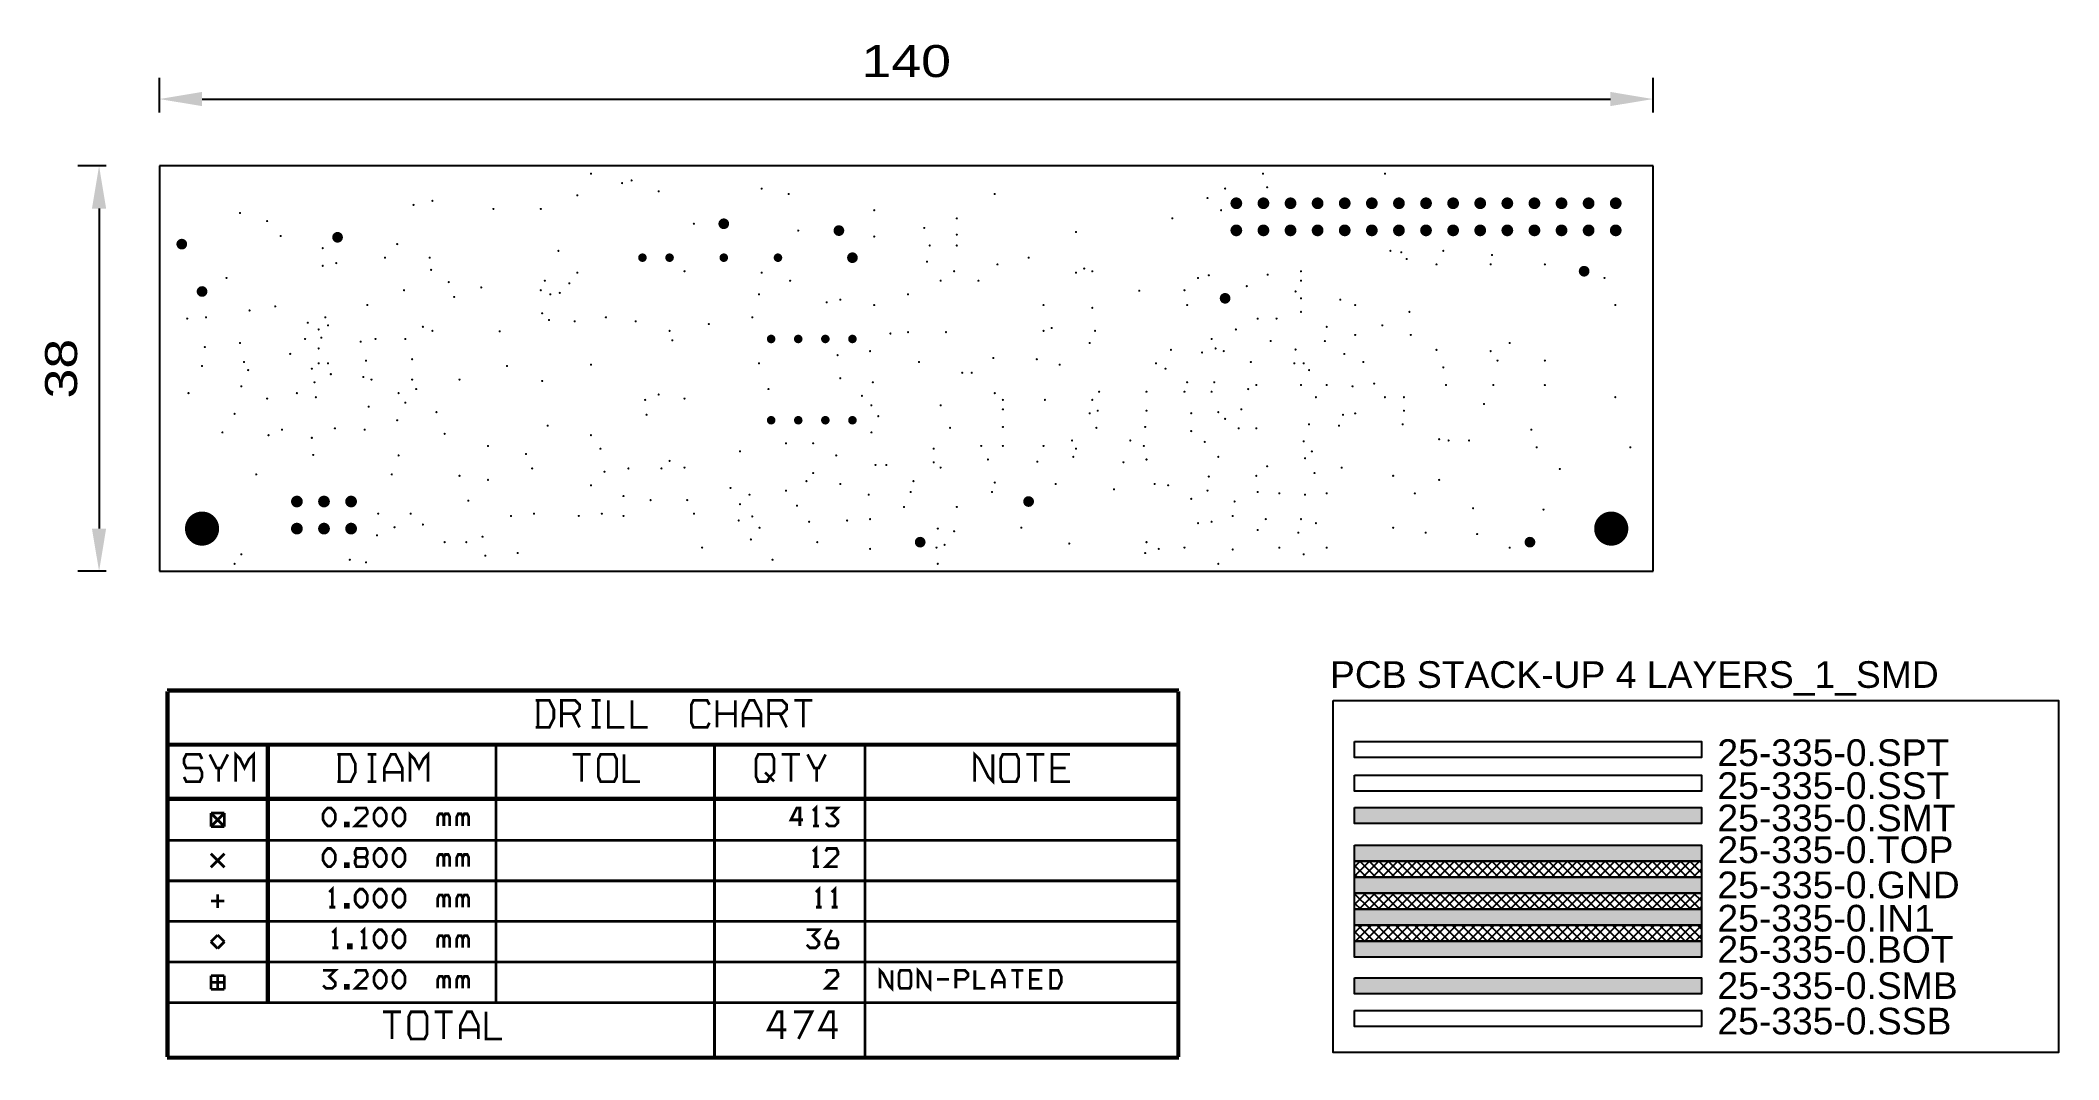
# Model space of a CAD drawing. Extents: x 505 to 695, y 679 to 775.
import ezdxf

# ---------------------------------------------------------------- set-up
doc = ezdxf.new("R2010")
doc.units = 0
doc.header["$LTSCALE"] = 10
doc.header["$MEASUREMENT"] = 0
doc.layers.get('0').update_dxf_attribs({"linetype": 'CONTINUOUS'})
doc.layers.get('Defpoints').update_dxf_attribs({"linetype": 'CONTINUOUS'})
for name, color, linetype in [('25-335-0_DRD', 7, 'CONTINUOUS'), ('OGGETTO', 7, 'CONTINUOUS'), ('QUOTE', 6, 'CONTINUOUS'), ('THRUHOLE_NPT', 8, 'CONTINUOUS'), ('THRUHOLE_TAP', 15, 'CONTINUOUS')]:
    doc.layers.add(name, color=color, linetype=linetype)
doc.styles.add('STILE25', font='arial.ttf', dxfattribs={"width": 1.2, "height": 2.5})
doc.styles.add('STILE3', font='arial.ttf', dxfattribs={"width": 1.2, "height": 3})
doc.dimstyles.new('QUOTE', dxfattribs={"dimscale": 0, "dimtxt": 3, "dimasz": 4, "dimexe": 2, "dimexo": 5, "dimgap": 2, "dimtad": 1, "dimdec": 1, "dimzin": 13, "dimdsep": 46, "dimtxsty": 'STILE3', "dimcen": 0, "dimclrt": 7, "dimadec": 0, "dimazin": 0, "dimtfac": 0.666667, "dimtdec": 1, "dimtofl": 0, "dimtmove": 2, "dimatfit": 3, "dimfxl": 0, "dimtolj": 1, "dimtzin": 13, "dimarcsym": 0})

# ---------------------------------------------------------------- blocks, each defined once
blk = doc.blocks.new('ROUND_1')
at = {"const_width": 1.6002}
blk.add_lwpolyline([(-0.8001, 0, 1), (0.8001, 0, 1)], format="xyb", close=True, dxfattribs=at)
blk = doc.blocks.new('ROUND_23')
at = {"const_width": 0.10033}
blk.add_lwpolyline([(-0.050164, 0, 1), (0.050164, 0, 1)], format="xyb", close=True, dxfattribs=at)
blk = doc.blocks.new('ROUND_60')
at = {"const_width": 0.50038}
blk.add_lwpolyline([(-0.25019, 0, 1), (0.25019, 0, 1)], format="xyb", close=True, dxfattribs=at)
blk = doc.blocks.new('ROUND_65')
at = {"const_width": 0.54991}
blk.add_lwpolyline([(-0.274954, 0, 1), (0.274954, 0, 1)], format="xyb", close=True, dxfattribs=at)
blk = doc.blocks.new('ROUND_66')
at = {"const_width": 0.40005}
blk.add_lwpolyline([(-0.200024, 0, 1), (0.200024, 0, 1)], format="xyb", close=True, dxfattribs=at)
blk = doc.blocks.new('*D69')
at = {"layer": 'Defpoints', "color": 0, "transparency": 16777216}
for p in [(656.51, 769.13), (516.51, 762.86), (656.51, 762.86)]:
    blk.add_point(p, dxfattribs=at)
at = {"layer": 'QUOTE', "color": 0, "lineweight": -2, "transparency": 16777216}
for p, q in [((516.51, 767.86), (516.51, 771.13)), ((656.51, 767.86), (656.51, 771.13)), ((520.51, 769.13), (652.51, 769.13))]:
    blk.add_line(p, q, dxfattribs=at)
at = {"layer": 'QUOTE', "color": 0, "transparency": 16777216}
for points in [[(520.51, 769.8), (520.51, 768.47), (516.51, 769.13)], [(652.51, 769.8), (652.51, 768.47), (656.51, 769.13)]]:
    blk.add_solid(points, dxfattribs=at)
at = {"layer": 'QUOTE', "color": 7, "transparency": 16777216, "insert": (586.51, 772.67), "char_height": 3, "attachment_point": 5, "style": 'STILE3'}
blk.add_mtext('\\A1;140', dxfattribs=at)
blk = doc.blocks.new('*D70')
at = {"layer": 'Defpoints', "color": 0, "transparency": 16777216}
for p in [(516.51, 762.86), (510.86, 724.86), (516.51, 724.86)]:
    blk.add_point(p, dxfattribs=at)
at = {"layer": 'QUOTE', "color": 0, "lineweight": -2, "transparency": 16777216}
for p, q in [((511.51, 762.86), (508.86, 762.86)), ((510.86, 758.86), (510.86, 728.86)), ((511.51, 724.86), (508.86, 724.86))]:
    blk.add_line(p, q, dxfattribs=at)
at = {"layer": 'QUOTE', "color": 0, "transparency": 16777216}
for points in [[(510.19, 758.86), (511.52, 758.86), (510.86, 762.86)], [(510.19, 728.86), (511.52, 728.86), (510.86, 724.86)]]:
    blk.add_solid(points, dxfattribs=at)
at = {"layer": 'QUOTE', "color": 7, "transparency": 16777216, "insert": (507.32, 743.86), "char_height": 3, "attachment_point": 5, "rotation": 90, "style": 'STILE3'}
blk.add_mtext('\\A1;38', dxfattribs=at)

msp = doc.modelspace()

# ---------------------------------------------------------------- hatches: boundary and pattern name
at = {"layer": 'OGGETTO'}
h = msp.add_hatch(color=3, dxfattribs=at)
h.paths.add_polyline_path([(628.54, 701.2), (661.04, 701.2), (661.04, 702.7), (628.54, 702.7)])
h.paths.add_polyline_path([(661.04, 685.24), (661.04, 686.74), (628.54, 686.74), (628.54, 685.24)])
h = msp.add_hatch(color=1, dxfattribs=at)
h.paths.add_polyline_path([(628.54, 699.18), (628.54, 697.68), (661.04, 697.68), (661.04, 699.18)])
h.paths.add_polyline_path([(661.04, 694.68), (661.04, 696.18), (628.54, 696.18), (628.54, 694.68)])
h.paths.add_polyline_path([(661.04, 691.68), (661.04, 693.18), (628.54, 693.18), (628.54, 691.68)])
h.paths.add_polyline_path([(661.04, 688.68), (661.04, 690.18), (628.54, 690.18), (628.54, 688.68)])
h = msp.add_hatch(dxfattribs=at)
h.set_pattern_fill('ANSI37', color=256, scale=5, style=0)
h.set_pattern_definition([(45, (568.0523, 438.6902), (-0.4419417, 0.4419417), []), (135, (568.0523, 438.6902), (-0.4419417, -0.4419417), [])])
h.paths.add_polyline_path([(661.04, 697.68), (628.54, 697.68), (628.54, 696.18), (661.04, 696.18)])
h.paths.add_polyline_path([(661.04, 694.68), (628.54, 694.68), (628.54, 693.18), (661.04, 693.18)])
h.paths.add_polyline_path([(661.04, 691.68), (628.54, 691.68), (628.54, 690.18), (661.04, 690.18)])

# ---------------------------------------------------------------- linework, layer by layer
at = {"layer": '25-335-0_DRD'}
for p, q in [((516.51, 762.86), (516.51, 724.86)), ((656.51, 762.86), (516.51, 762.86)), ((656.51, 724.86), (656.51, 762.86)), ((516.51, 724.86), (656.51, 724.86))]:
    msp.add_line(p, q, dxfattribs=at)
at = {"layer": '25-335-0_DRD', "const_width": 0.254}
for points in [[(612.08, 713.75), (517.21, 713.75)], [(517.21, 679.33), (517.21, 713.62)], [(611.95, 713.62), (517.34, 713.62)], [(517.34, 679.33), (517.34, 713.62)], [(611.95, 679.33), (611.95, 713.62)], [(612.08, 679.33), (612.08, 713.62)], [(551.79, 710.23), (553.06, 710.23), (553.48, 711.08), (553.48, 711.93), (553.06, 712.77), (551.79, 712.77)], [(552, 710.23), (552, 712.77)], [(554.2, 711.5), (555.47, 711.5), (555.89, 711.93), (555.89, 712.35), (555.47, 712.77), (554.2, 712.77), (554.2, 710.23)], [(555.26, 711.5), (555.89, 710.23)], [(557.88, 712.77), (557.04, 712.77)], [(557.46, 710.23), (557.46, 712.77)], [(560.08, 710.23), (558.6, 710.23), (558.6, 712.77)], [(562.29, 710.23), (560.8, 710.23), (560.8, 712.77)], [(568.07, 710.66), (567.85, 710.23), (566.58, 710.23), (566.37, 710.66), (566.37, 712.35), (566.58, 712.77), (567.85, 712.77), (568.07, 712.35)], [(568.78, 710.23), (568.78, 712.77)], [(570.48, 711.5), (568.78, 711.5)], [(570.48, 710.23), (570.48, 712.77)], [(572.89, 710.23), (572.89, 711.5), (572.26, 712.77), (571.83, 712.77), (571.2, 711.5), (571.2, 710.23)], [(573.61, 711.5), (574.88, 711.5), (575.3, 711.93), (575.3, 712.35), (574.88, 712.77), (573.61, 712.77), (573.61, 710.23)], [(574.67, 711.5), (575.3, 710.23)], [(577.72, 712.77), (576.02, 712.77)], [(576.87, 710.23), (576.87, 712.77)], [(557.88, 710.23), (557.04, 710.23)], [(572.89, 711.08), (571.2, 711.08)], [(611.95, 708.67), (517.34, 708.67)], [(611.95, 708.54), (517.34, 708.54)], [(520.51, 707.27), (520.3, 707.69), (519.03, 707.69), (518.82, 707.27), (518.82, 706.85), (519.03, 706.42), (520.3, 706.42), (520.51, 706), (520.51, 705.58), (520.3, 705.15), (519.03, 705.15), (518.82, 705.58)], [(522.93, 707.69), (522.29, 706.42), (521.87, 706.42), (521.23, 707.69)], [(525.34, 705.15), (525.34, 707.69), (524.92, 707.27), (524.49, 706.42), (524.07, 707.27), (523.65, 707.69), (523.65, 705.15)], [(526.61, 684.41), (526.61, 708.54)], [(526.74, 684.41), (526.74, 708.54)], [(533.18, 705.15), (534.45, 705.15), (534.87, 706), (534.87, 706.85), (534.45, 707.69), (533.18, 707.69)], [(533.39, 705.15), (533.39, 707.69)], [(536.86, 707.69), (536.02, 707.69)], [(536.44, 705.15), (536.44, 707.69)], [(539.28, 705.15), (539.28, 706.42), (538.64, 707.69), (538.22, 707.69), (537.59, 706.42), (537.59, 705.15)], [(541.69, 705.15), (541.69, 707.69), (541.27, 707.27), (540.84, 706.42), (540.42, 707.27), (540, 707.69), (540, 705.15)], [(548.05, 684.41), (548.05, 708.54)], [(556.94, 707.69), (555.25, 707.69)], [(556.09, 705.15), (556.09, 707.69)], [(557.87, 705.15), (557.66, 705.58), (557.66, 707.27), (557.87, 707.69), (559.14, 707.69), (559.36, 707.27), (559.36, 705.58), (559.14, 705.15), (557.87, 705.15)], [(561.56, 705.15), (560.07, 705.15), (560.07, 707.69)], [(568.54, 679.33), (568.54, 708.54)], [(572.44, 705.58), (572.65, 705.15), (573.49, 705.15), (573.71, 705.58), (574.13, 706), (574.13, 707.27), (573.92, 707.69), (572.65, 707.69), (572.44, 707.27), (572.44, 705.58)], [(576.54, 707.69), (574.85, 707.69)], [(575.7, 705.15), (575.7, 707.69)], [(578.95, 707.69), (578.32, 706.42), (577.9, 706.42), (577.26, 707.69)], [(582.64, 679.33), (582.64, 708.54)], [(594.63, 707.69), (594.63, 705.15), (594.2, 705.58), (593.36, 707.27), (592.93, 707.69), (592.93, 705.15)], [(595.56, 705.15), (595.35, 705.58), (595.35, 707.27), (595.56, 707.69), (596.83, 707.69), (597.04, 707.27), (597.04, 705.58), (596.83, 705.15), (595.56, 705.15)], [(599.45, 707.69), (597.76, 707.69)], [(598.61, 705.15), (598.61, 707.69)], [(601.87, 705.15), (600.17, 705.15), (600.17, 707.69), (601.87, 707.69)], [(522.08, 705.15), (522.08, 706.42)], [(539.28, 706), (537.59, 706)], [(573.28, 706), (574.13, 705.15)], [(578.11, 705.15), (578.11, 706.42)], [(601.44, 706.42), (600.17, 706.42)], [(611.95, 703.59), (517.34, 703.59)], [(536.86, 705.15), (536.02, 705.15)], [(611.95, 703.46), (517.34, 703.46)], [(521.34, 702.19), (521.34, 700.92)], [(522.61, 702.19), (521.34, 702.19)], [(522.61, 702.19), (521.34, 700.92)], [(522.61, 700.92), (521.34, 702.19)], [(522.61, 700.92), (522.61, 702.19)], [(532.29, 700.99), (532.01, 701.27), (531.86, 701.56), (531.86, 702.12), (532.01, 702.4), (532.29, 702.68), (532.57, 702.68), (532.85, 702.4), (533, 702.12), (533, 701.56), (532.85, 701.27), (532.57, 700.99), (532.29, 700.99)], [(535.99, 700.99), (534.86, 700.99), (535.99, 702.12), (535.99, 702.4), (535.85, 702.68), (535, 702.68), (534.86, 702.4)], [(537.06, 700.99), (536.78, 701.27), (536.64, 701.56), (536.64, 702.12), (536.78, 702.4), (537.06, 702.68), (537.34, 702.68), (537.62, 702.4), (537.77, 702.12), (537.77, 701.56), (537.62, 701.27), (537.34, 700.99), (537.06, 700.99)], [(538.84, 700.99), (538.56, 701.27), (538.41, 701.56), (538.41, 702.12), (538.56, 702.4), (538.84, 702.68), (539.12, 702.68), (539.4, 702.4), (539.54, 702.12), (539.54, 701.56), (539.4, 701.27), (539.12, 700.99), (538.84, 700.99)], [(543.73, 700.99), (543.73, 701.84), (543.59, 702.12), (543.31, 702.12), (543.17, 701.84), (543.03, 702.12), (542.75, 702.12), (542.6, 701.84), (542.6, 700.99)], [(543.17, 700.99), (543.17, 701.84)], [(545.51, 700.99), (545.51, 701.84), (545.37, 702.12), (545.09, 702.12), (544.95, 701.84), (544.81, 702.12), (544.52, 702.12), (544.38, 701.84), (544.38, 700.99)], [(544.95, 700.99), (544.95, 701.84)], [(576.82, 701.56), (575.7, 701.56), (576.26, 702.68), (576.54, 702.68), (576.54, 700.99)], [(578.04, 700.99), (578.04, 702.68), (577.76, 702.4)], [(578.97, 701.27), (579.25, 700.99), (579.82, 700.99), (580.1, 701.27), (580.1, 701.56), (579.53, 702.12), (580.1, 702.68), (578.97, 702.68)], [(521.34, 700.92), (522.61, 700.92)], [(533.93, 700.99), (534.21, 700.99), (534.21, 701.27), (533.93, 701.27), (533.93, 700.99)], [(578.32, 700.99), (577.76, 700.99)], [(611.95, 699.65), (517.34, 699.65)], [(522.61, 698.38), (521.34, 697.11)], [(522.61, 697.11), (521.34, 698.38)], [(532.29, 697.18), (532.01, 697.46), (531.86, 697.75), (531.86, 698.31), (532.01, 698.59), (532.29, 698.87), (532.57, 698.87), (532.85, 698.59), (533, 698.31), (533, 697.75), (532.85, 697.46), (532.57, 697.18), (532.29, 697.18)], [(535.85, 698.03), (535.99, 698.31), (535.99, 698.59), (535.85, 698.87), (535, 698.87), (534.86, 698.59), (534.86, 698.31), (535, 698.03), (535.85, 698.03), (535.99, 697.75), (535.99, 697.46), (535.85, 697.18), (535, 697.18), (534.86, 697.46), (534.86, 697.75), (535, 698.03)], [(537.06, 697.18), (536.78, 697.46), (536.64, 697.75), (536.64, 698.31), (536.78, 698.59), (537.06, 698.87), (537.34, 698.87), (537.62, 698.59), (537.77, 698.31), (537.77, 697.75), (537.62, 697.46), (537.34, 697.18), (537.06, 697.18)], [(538.84, 697.18), (538.56, 697.46), (538.41, 697.75), (538.41, 698.31), (538.56, 698.59), (538.84, 698.87), (539.12, 698.87), (539.4, 698.59), (539.54, 698.31), (539.54, 697.75), (539.4, 697.46), (539.12, 697.18), (538.84, 697.18)], [(543.73, 697.18), (543.73, 698.03), (543.59, 698.31), (543.31, 698.31), (543.17, 698.03), (543.03, 698.31), (542.75, 698.31), (542.6, 698.03), (542.6, 697.18)], [(543.17, 697.18), (543.17, 698.03)], [(545.51, 697.18), (545.51, 698.03), (545.37, 698.31), (545.09, 698.31), (544.95, 698.03), (544.81, 698.31), (544.52, 698.31), (544.38, 698.03), (544.38, 697.18)], [(544.95, 697.18), (544.95, 698.03)], [(578.04, 697.18), (578.04, 698.87), (577.76, 698.59)], [(580.1, 697.18), (578.97, 697.18), (580.1, 698.31), (580.1, 698.59), (579.96, 698.87), (579.11, 698.87), (578.97, 698.59)], [(533.93, 697.18), (534.21, 697.18), (534.21, 697.46), (533.93, 697.46), (533.93, 697.18)], [(578.32, 697.18), (577.76, 697.18)], [(611.95, 695.84), (517.34, 695.84)], [(521.97, 694.57), (521.97, 693.3)], [(532.71, 693.37), (532.71, 695.06), (532.43, 694.78)], [(535.28, 693.37), (535, 693.65), (534.86, 693.94), (534.86, 694.5), (535, 694.78), (535.28, 695.06), (535.56, 695.06), (535.85, 694.78), (535.99, 694.5), (535.99, 693.94), (535.85, 693.65), (535.56, 693.37), (535.28, 693.37)], [(537.06, 693.37), (536.78, 693.65), (536.64, 693.94), (536.64, 694.5), (536.78, 694.78), (537.06, 695.06), (537.34, 695.06), (537.62, 694.78), (537.77, 694.5), (537.77, 693.94), (537.62, 693.65), (537.34, 693.37), (537.06, 693.37)], [(538.84, 693.37), (538.56, 693.65), (538.41, 693.94), (538.41, 694.5), (538.56, 694.78), (538.84, 695.06), (539.12, 695.06), (539.4, 694.78), (539.54, 694.5), (539.54, 693.94), (539.4, 693.65), (539.12, 693.37), (538.84, 693.37)], [(543.73, 693.37), (543.73, 694.22), (543.59, 694.5), (543.31, 694.5), (543.17, 694.22), (543.03, 694.5), (542.75, 694.5), (542.6, 694.22), (542.6, 693.37)], [(543.17, 693.37), (543.17, 694.22)], [(545.51, 693.37), (545.51, 694.22), (545.37, 694.5), (545.09, 694.5), (544.95, 694.22), (544.81, 694.5), (544.52, 694.5), (544.38, 694.22), (544.38, 693.37)], [(544.95, 693.37), (544.95, 694.22)], [(578.32, 693.37), (578.32, 695.06), (578.04, 694.78)], [(579.82, 693.37), (579.82, 695.06), (579.53, 694.78)], [(522.61, 693.94), (521.34, 693.94)], [(533, 693.37), (532.43, 693.37)], [(533.93, 693.37), (534.21, 693.37), (534.21, 693.65), (533.93, 693.65), (533.93, 693.37)], [(578.6, 693.37), (578.04, 693.37)], [(580.1, 693.37), (579.53, 693.37)], [(611.95, 692.03), (517.34, 692.03)], [(521.97, 690.76), (521.34, 690.13)], [(522.61, 690.13), (521.97, 690.76)], [(533, 689.56), (533, 691.25), (532.71, 690.97)], [(535.7, 689.56), (535.7, 691.25), (535.42, 690.97)], [(537.06, 689.56), (536.78, 689.84), (536.64, 690.13), (536.64, 690.69), (536.78, 690.97), (537.06, 691.25), (537.34, 691.25), (537.62, 690.97), (537.77, 690.69), (537.77, 690.13), (537.62, 689.84), (537.34, 689.56), (537.06, 689.56)], [(538.84, 689.56), (538.56, 689.84), (538.41, 690.13), (538.41, 690.69), (538.56, 690.97), (538.84, 691.25), (539.12, 691.25), (539.4, 690.97), (539.54, 690.69), (539.54, 690.13), (539.4, 689.84), (539.12, 689.56), (538.84, 689.56)], [(543.73, 689.56), (543.73, 690.41), (543.59, 690.69), (543.31, 690.69), (543.17, 690.41), (543.03, 690.69), (542.75, 690.69), (542.6, 690.41), (542.6, 689.56)], [(543.17, 689.56), (543.17, 690.41)], [(545.51, 689.56), (545.51, 690.41), (545.37, 690.69), (545.09, 690.69), (544.95, 690.41), (544.81, 690.69), (544.52, 690.69), (544.38, 690.41), (544.38, 689.56)], [(544.95, 689.56), (544.95, 690.41)], [(577.19, 689.84), (577.47, 689.56), (578.04, 689.56), (578.32, 689.84), (578.32, 690.13), (577.76, 690.69), (578.32, 691.25), (577.19, 691.25)], [(579.11, 690.41), (579.96, 690.41), (580.1, 690.13), (580.1, 689.84), (579.96, 689.56), (579.11, 689.56), (578.97, 689.84), (578.97, 690.13), (579.53, 691.25)], [(521.34, 690.13), (521.97, 689.49)], [(521.97, 689.49), (522.61, 690.13)], [(533.28, 689.56), (532.71, 689.56)], [(534.21, 689.56), (534.49, 689.56), (534.49, 689.84), (534.21, 689.84), (534.21, 689.56)], [(535.99, 689.56), (535.42, 689.56)], [(611.95, 688.22), (517.34, 688.22)], [(521.34, 686.95), (521.34, 685.68)], [(522.61, 686.95), (521.34, 686.95)], [(521.97, 686.95), (521.97, 685.68)], [(522.61, 685.68), (522.61, 686.95)], [(531.86, 686.03), (532.15, 685.75), (532.71, 685.75), (533, 686.03), (533, 686.32), (532.43, 686.88), (533, 687.44), (531.86, 687.44)], [(535.99, 685.75), (534.86, 685.75), (535.99, 686.88), (535.99, 687.16), (535.85, 687.44), (535, 687.44), (534.86, 687.16)], [(537.06, 685.75), (536.78, 686.03), (536.64, 686.32), (536.64, 686.88), (536.78, 687.16), (537.06, 687.44), (537.34, 687.44), (537.62, 687.16), (537.77, 686.88), (537.77, 686.32), (537.62, 686.03), (537.34, 685.75), (537.06, 685.75)], [(538.84, 685.75), (538.56, 686.03), (538.41, 686.32), (538.41, 686.88), (538.56, 687.16), (538.84, 687.44), (539.12, 687.44), (539.4, 687.16), (539.54, 686.88), (539.54, 686.32), (539.4, 686.03), (539.12, 685.75), (538.84, 685.75)], [(543.73, 685.75), (543.73, 686.6), (543.59, 686.88), (543.31, 686.88), (543.17, 686.6), (543.03, 686.88), (542.75, 686.88), (542.6, 686.6), (542.6, 685.75)], [(543.17, 685.75), (543.17, 686.6)], [(545.51, 685.75), (545.51, 686.6), (545.37, 686.88), (545.09, 686.88), (544.95, 686.6), (544.81, 686.88), (544.52, 686.88), (544.38, 686.6), (544.38, 685.75)], [(544.95, 685.75), (544.95, 686.6)], [(580.1, 685.75), (578.97, 685.75), (580.1, 686.88), (580.1, 687.16), (579.96, 687.44), (579.11, 687.44), (578.97, 687.16)], [(585.18, 687.44), (585.18, 685.75), (584.9, 686.03), (584.33, 687.16), (584.05, 687.44), (584.05, 685.75)], [(585.97, 685.75), (585.83, 686.03), (585.83, 687.16), (585.97, 687.44), (586.82, 687.44), (586.96, 687.16), (586.96, 686.03), (586.82, 685.75), (585.97, 685.75)], [(588.73, 687.44), (588.73, 685.75), (588.45, 686.03), (587.89, 687.16), (587.61, 687.44), (587.61, 685.75)], [(590.51, 686.6), (589.38, 686.6)], [(591.16, 686.6), (592.01, 686.6), (592.29, 686.88), (592.29, 687.16), (592.01, 687.44), (591.16, 687.44), (591.16, 685.75)], [(593.93, 685.75), (592.94, 685.75), (592.94, 687.44)], [(595.71, 685.75), (595.71, 686.6), (595.28, 687.44), (595, 687.44), (594.58, 686.6), (594.58, 685.75)], [(597.48, 687.44), (596.35, 687.44)], [(596.92, 685.75), (596.92, 687.44)], [(599.26, 685.75), (598.13, 685.75), (598.13, 687.44), (599.26, 687.44)], [(598.98, 686.6), (598.13, 686.6)], [(599.91, 685.75), (600.75, 685.75), (601.04, 686.32), (601.04, 686.88), (600.75, 687.44), (599.91, 687.44)], [(600.05, 685.75), (600.05, 687.44)], [(522.61, 686.32), (521.34, 686.32)], [(521.34, 685.68), (522.61, 685.68)], [(533.93, 685.75), (534.21, 685.75), (534.21, 686.03), (533.93, 686.03), (533.93, 685.75)], [(595.71, 686.32), (594.58, 686.32)], [(611.95, 684.41), (517.34, 684.41)], [(539.17, 683.56), (537.48, 683.56)], [(538.32, 681.02), (538.32, 683.56)], [(540.1, 681.02), (539.89, 681.45), (539.89, 683.14), (540.1, 683.56), (541.37, 683.56), (541.59, 683.14), (541.59, 681.45), (541.37, 681.02), (540.1, 681.02)], [(544, 683.56), (542.3, 683.56)], [(543.15, 681.02), (543.15, 683.56)], [(546.41, 681.02), (546.41, 682.29), (545.78, 683.56), (545.35, 683.56), (544.72, 682.29), (544.72, 681.02)], [(548.61, 681.02), (547.13, 681.02), (547.13, 683.56)], [(575.27, 681.87), (573.58, 681.87), (574.43, 683.56), (574.85, 683.56), (574.85, 681.02)], [(576.41, 681.02), (577.68, 683.56), (575.99, 683.56)], [(580.1, 681.87), (578.41, 681.87), (579.25, 683.56), (579.68, 683.56), (579.68, 681.02)], [(546.41, 681.87), (544.72, 681.87)], [(612.08, 679.2), (517.21, 679.2)], [(611.95, 679.33), (517.34, 679.33)]]:
    msp.add_lwpolyline(points, dxfattribs=at)
at = {"layer": 'OGGETTO'}
for points in [[(626.52, 712.75), (694.52, 712.75), (694.52, 679.76), (626.52, 679.76)], [(628.54, 708.91), (661.04, 708.91), (661.04, 707.41), (628.54, 707.41)], [(628.54, 705.76), (661.04, 705.76), (661.04, 704.26), (628.54, 704.26)], [(628.54, 702.7), (661.04, 702.7), (661.04, 701.2), (628.54, 701.2)], [(628.54, 699.18), (661.04, 699.18), (661.04, 697.68), (628.54, 697.68)], [(628.54, 697.68), (661.04, 697.68), (661.04, 696.18), (628.54, 696.18)], [(628.54, 696.18), (661.04, 696.18), (661.04, 694.68), (628.54, 694.68)], [(628.54, 694.68), (661.04, 694.68), (661.04, 693.18), (628.54, 693.18)], [(628.54, 693.18), (661.04, 693.18), (661.04, 691.68), (628.54, 691.68)], [(628.54, 691.68), (661.04, 691.68), (661.04, 690.18), (628.54, 690.18)], [(628.54, 690.18), (661.04, 690.18), (661.04, 688.68), (628.54, 688.68)], [(628.54, 686.74), (661.04, 686.74), (661.04, 685.24), (628.54, 685.24)], [(628.54, 683.67), (661.04, 683.67), (661.04, 682.17), (628.54, 682.17)]]:
    msp.add_lwpolyline(points, close=True, dxfattribs=at)

# ---------------------------------------------------------------- block references
at = {"layer": 'THRUHOLE_NPT'}
for p in [(520.51, 728.86), (652.59, 728.86)]:
    msp.add_blockref('ROUND_1', p, dxfattribs=at)
at = {"layer": 'THRUHOLE_TAP'}
for name, p in [('ROUND_23', (556.96, 762.13)), ('ROUND_23', (559.88, 761.25)), ('ROUND_23', (560.77, 761.5)), ('ROUND_23', (563.31, 760.48)), ('ROUND_23', (572.96, 760.74)), ('ROUND_23', (616.4, 760.74)), ('ROUND_23', (619.95, 762.13)), ('ROUND_23', (620.34, 760.86)), ('ROUND_23', (631.38, 762.13)), ('ROUND_23', (540.33, 759.21)), ('ROUND_23', (542.1, 759.59)), ('ROUND_23', (547.82, 758.83)), ('ROUND_23', (552.26, 758.83)), ('ROUND_23', (555.69, 760.1)), ('ROUND_23', (575.5, 760.23)), ('ROUND_23', (583.51, 758.71)), ('ROUND_23', (594.81, 760.23)), ('ROUND_23', (614.75, 759.85)), ('ROUND_23', (616.02, 758.71)), ('ROUND_65', (617.45, 759.36)), ('ROUND_65', (619.99, 759.36)), ('ROUND_65', (622.53, 759.36)), ('ROUND_65', (625.07, 759.36)), ('ROUND_65', (627.61, 759.36)), ('ROUND_65', (630.15, 759.36)), ('ROUND_65', (632.69, 759.36)), ('ROUND_65', (635.23, 759.36)), ('ROUND_65', (637.77, 759.36)), ('ROUND_65', (640.31, 759.36)), ('ROUND_65', (642.85, 759.36)), ('ROUND_65', (645.39, 759.36)), ('ROUND_65', (647.93, 759.36)), ('ROUND_65', (650.47, 759.36)), ('ROUND_65', (653.01, 759.36)), ('ROUND_23', (524.07, 758.45)), ('ROUND_23', (526.61, 757.69)), ('ROUND_23', (566.61, 757.44)), ('ROUND_60', (569.41, 757.44)), ('ROUND_23', (576.39, 756.8)), ('ROUND_60', (580.2, 756.8)), ('ROUND_23', (588.2, 757.05)), ('ROUND_23', (591.25, 757.94)), ('ROUND_23', (602.43, 756.67)), ('ROUND_23', (611.45, 757.94)), ('ROUND_65', (617.45, 756.82)), ('ROUND_65', (619.99, 756.82)), ('ROUND_65', (622.53, 756.82)), ('ROUND_65', (625.07, 756.82)), ('ROUND_65', (627.61, 756.82)), ('ROUND_65', (630.15, 756.82)), ('ROUND_65', (632.69, 756.82)), ('ROUND_65', (635.23, 756.82)), ('ROUND_65', (637.77, 756.82)), ('ROUND_65', (640.31, 756.82)), ('ROUND_65', (642.85, 756.82)), ('ROUND_65', (645.39, 756.82)), ('ROUND_65', (647.93, 756.82)), ('ROUND_65', (650.47, 756.82)), ('ROUND_65', (653.01, 756.82)), ('ROUND_60', (518.61, 755.53)), ('ROUND_23', (527.88, 756.29)), ('ROUND_23', (531.82, 755.15)), ('ROUND_60', (533.21, 756.17)), ('ROUND_23', (538.8, 755.53)), ('ROUND_23', (553.91, 754.9)), ('ROUND_23', (583.51, 756.24)), ('ROUND_23', (588.71, 755.4)), ('ROUND_23', (591.25, 756.42)), ('ROUND_23', (591.25, 755.4)), ('ROUND_23', (631.89, 754.9)), ('ROUND_23', (632.91, 754.77)), ('ROUND_23', (636.85, 754.9)), ('ROUND_23', (531.82, 753.5)), ('ROUND_23', (533.09, 753.75)), ('ROUND_23', (537.66, 754.26)), ('ROUND_23', (541.85, 754.26)), ('ROUND_23', (541.98, 753.12)), ('ROUND_23', (555.69, 752.86)), ('ROUND_66', (561.79, 754.26)), ('ROUND_66', (564.33, 754.26)), ('ROUND_23', (565.73, 752.99)), ('ROUND_66', (569.41, 754.26)), ('ROUND_23', (572.96, 752.86)), ('ROUND_66', (574.49, 754.26)), ('ROUND_60', (581.47, 754.26)), ('ROUND_23', (588.46, 753.88)), ('ROUND_23', (591, 752.99)), ('ROUND_23', (595.06, 753.63)), ('ROUND_23', (597.98, 754.26)), ('ROUND_23', (602.43, 752.86)), ('ROUND_23', (603.19, 753.24)), ('ROUND_23', (603.95, 752.99)), ('ROUND_23', (623.51, 752.99)), ('ROUND_23', (633.42, 754.13)), ('ROUND_23', (636.21, 753.63)), ('ROUND_23', (641.29, 753.63)), ('ROUND_23', (641.42, 754.51)), ('ROUND_23', (646.37, 753.63)), ('ROUND_60', (650.05, 752.99)), ('ROUND_60', (520.51, 751.09)), ('ROUND_23', (522.8, 752.36)), ('ROUND_23', (539.44, 751.21)), ('ROUND_23', (543.63, 751.97)), ('ROUND_23', (546.68, 751.47)), ('ROUND_23', (552.26, 751.21)), ('ROUND_23', (552.64, 752.1)), ('ROUND_23', (554.04, 750.96)), ('ROUND_23', (554.93, 751.85)), ('ROUND_23', (575.63, 752.1)), ('ROUND_23', (589.73, 752.1)), ('ROUND_23', (593.28, 752.1)), ('ROUND_23', (608.35, 751.16)), ('ROUND_23', (612.59, 751.21)), ('ROUND_23', (613.86, 752.36)), ('ROUND_23', (614.87, 752.61)), ('ROUND_23', (618.43, 751.59)), ('ROUND_23', (620.39, 752.66)), ('ROUND_23', (623, 751.09)), ('ROUND_23', (623.51, 752.1)), ('ROUND_23', (651.96, 752.36)), ('ROUND_23', (524.96, 749.31)), ('ROUND_23', (527.37, 749.69)), ('ROUND_23', (536.01, 749.82)), ('ROUND_23', (544.14, 750.58)), ('ROUND_23', (552.39, 749.05)), ('ROUND_23', (553.15, 750.83)), ('ROUND_23', (572.71, 750.83)), ('ROUND_23', (579.06, 750.07)), ('ROUND_23', (580.33, 750.32)), ('ROUND_23', (583.51, 749.82)), ('ROUND_23', (586.68, 750.83)), ('ROUND_23', (599.38, 749.82)), ('ROUND_23', (603.95, 749.56)), ('ROUND_23', (612.84, 749.82)), ('ROUND_60', (616.4, 750.45)), ('ROUND_23', (623.51, 750.45)), ('ROUND_23', (623.51, 749.18)), ('ROUND_23', (627.19, 750.32)), ('ROUND_23', (628.59, 749.82)), ('ROUND_23', (633.67, 749.18)), ('ROUND_23', (652.97, 749.82)), ('ROUND_23', (519.12, 748.55)), ('ROUND_23', (520.89, 748.67)), ('ROUND_23', (530.42, 748.16)), ('ROUND_23', (531.44, 747.53)), ('ROUND_23', (532.07, 748.67)), ('ROUND_23', (532.32, 747.91)), ('ROUND_23', (541.21, 747.78)), ('ROUND_23', (542.1, 747.4)), ('ROUND_23', (548.4, 747.35)), ('ROUND_23', (553.03, 748.42)), ('ROUND_23', (555.44, 748.29)), ('ROUND_23', (558.36, 748.67)), ('ROUND_23', (561.15, 748.29)), ('ROUND_23', (564.33, 747.4)), ('ROUND_23', (568.01, 748.04)), ('ROUND_23', (572.08, 748.67)), ('ROUND_23', (585.03, 747.15)), ('ROUND_23', (586.68, 747.28)), ('ROUND_23', (590.24, 747.28)), ('ROUND_23', (599.38, 747.4)), ('ROUND_23', (600.14, 747.66)), ('ROUND_23', (604.21, 747.4)), ('ROUND_23', (617.41, 747.53)), ('ROUND_23', (619.45, 748.55)), ('ROUND_23', (621.22, 748.55)), ('ROUND_23', (625.92, 747.78)), ('ROUND_23', (631.13, 747.91)), ('ROUND_23', (520.77, 745.88)), ('ROUND_23', (524.07, 746.26)), ('ROUND_23', (528.77, 745.24)), ('ROUND_23', (530.17, 746.64)), ('ROUND_23', (531.44, 745.75)), ('ROUND_23', (531.69, 746.77)), ('ROUND_23', (535.37, 746.39)), ('ROUND_23', (536.77, 746.64)), ('ROUND_23', (539.56, 746.64)), ('ROUND_23', (564.58, 746.51)), ('ROUND_66', (573.85, 746.64)), ('ROUND_66', (576.39, 746.64)), ('ROUND_66', (578.93, 746.64)), ('ROUND_66', (581.47, 746.64)), ('ROUND_23', (583.12, 745.5)), ('ROUND_23', (603.7, 746.26)), ('ROUND_23', (611.32, 745.62)), ('ROUND_23', (614.24, 745.37)), ('ROUND_23', (615.13, 746.64)), ('ROUND_23', (615.51, 745.75)), ('ROUND_23', (616.27, 745.5)), ('ROUND_23', (620.67, 746.44)), ('ROUND_23', (623, 745.65)), ('ROUND_23', (625.75, 746.44)), ('ROUND_23', (627.57, 745.24)), ('ROUND_23', (628.59, 747.02)), ('ROUND_23', (633.8, 747.02)), ('ROUND_23', (636.21, 745.62)), ('ROUND_23', (641.29, 745.5)), ('ROUND_23', (643.07, 746.26)), ('ROUND_23', (520.51, 744.1)), ('ROUND_23', (524.45, 744.48)), ('ROUND_23', (524.83, 743.72)), ('ROUND_23', (530.8, 743.85)), ('ROUND_23', (531.44, 744.35)), ('ROUND_23', (532.32, 744.35)), ('ROUND_23', (532.58, 743.34)), ('ROUND_23', (535.88, 744.61)), ('ROUND_23', (540.2, 744.74)), ('ROUND_23', (549.09, 744.1)), ('ROUND_23', (556.96, 744.23)), ('ROUND_23', (572.71, 744.35)), ('ROUND_23', (580.08, 745.12)), ('ROUND_23', (587.7, 744.48)), ('ROUND_23', (591.76, 743.47)), ('ROUND_23', (592.65, 743.47)), ('ROUND_23', (594.68, 744.86)), ('ROUND_23', (598.75, 744.74)), ('ROUND_23', (600.9, 744.23)), ('ROUND_23', (609.92, 744.35)), ('ROUND_23', (610.81, 743.85)), ('ROUND_23', (618.81, 744.48)), ('ROUND_23', (622.88, 744.35)), ('ROUND_23', (623.76, 744.35)), ('ROUND_23', (624.27, 743.72)), ('ROUND_23', (629.35, 744.48)), ('ROUND_23', (636.85, 743.97)), ('ROUND_23', (641.93, 744.61)), ('ROUND_23', (646.37, 744.61)), ('ROUND_23', (519.24, 741.56)), ('ROUND_23', (524.2, 742.2)), ('ROUND_23', (529.4, 741.56)), ('ROUND_23', (531.05, 742.58)), ('ROUND_23', (535.63, 743.08)), ('ROUND_23', (536.39, 742.83)), ('ROUND_23', (538.93, 741.56)), ('ROUND_23', (540.2, 742.83)), ('ROUND_23', (540.58, 741.94)), ('ROUND_23', (544.64, 742.83)), ('ROUND_23', (552.39, 742.7)), ('ROUND_23', (563.31, 741.43)), ('ROUND_23', (573.6, 741.94)), ('ROUND_23', (580.33, 742.96)), ('ROUND_23', (583.38, 742.58)), ('ROUND_23', (594.81, 741.56)), ('ROUND_23', (604.59, 741.69)), ('ROUND_23', (609.03, 741.69)), ('ROUND_23', (612.59, 741.69)), ('ROUND_23', (612.84, 742.58)), ('ROUND_23', (615.13, 741.69)), ('ROUND_23', (615.38, 742.58)), ('ROUND_23', (618.56, 741.94)), ('ROUND_23', (619.32, 742.32)), ('ROUND_23', (623.51, 742.32)), ('ROUND_23', (625.92, 742.32)), ('ROUND_23', (628.34, 742.2)), ('ROUND_23', (630.37, 742.45)), ('ROUND_23', (637.1, 742.32)), ('ROUND_23', (641.54, 742.32)), ('ROUND_23', (646.37, 742.32)), ('ROUND_23', (523.56, 739.62)), ('ROUND_23', (526.61, 741.05)), ('ROUND_23', (531.18, 741.18)), ('ROUND_23', (536.13, 740.29)), ('ROUND_23', (539.56, 740.67)), ('ROUND_23', (542.48, 739.78)), ('ROUND_23', (562.04, 740.93)), ('ROUND_23', (565.73, 741.05)), ('ROUND_23', (582.36, 741.31)), ('ROUND_23', (583.25, 740.42)), ('ROUND_23', (589.73, 740.42)), ('ROUND_23', (595.57, 740.93)), ('ROUND_23', (595.57, 740.04)), ('ROUND_23', (599.51, 740.93)), ('ROUND_23', (603.7, 739.66)), ('ROUND_23', (603.95, 740.93)), ('ROUND_23', (604.46, 739.91)), ('ROUND_23', (609.03, 739.91)), ('ROUND_23', (613.22, 739.68)), ('ROUND_23', (615.76, 739.78)), ('ROUND_23', (617.92, 740.04)), ('ROUND_23', (624.91, 741.18)), ('ROUND_23', (628.59, 739.66)), ('ROUND_23', (631.38, 741.18)), ('ROUND_23', (633.16, 741.18)), ('ROUND_23', (633.16, 739.91)), ('ROUND_23', (640.66, 740.54)), ('ROUND_23', (652.97, 741.18)), ('ROUND_23', (522.42, 737.88)), ('ROUND_23', (528.01, 738.13)), ('ROUND_23', (532.96, 738.26)), ('ROUND_23', (535.75, 738.13)), ('ROUND_23', (538.8, 739.02)), ('ROUND_23', (543.25, 737.75)), ('ROUND_23', (552.9, 738.51)), ('ROUND_23', (562.17, 739.53)), ('ROUND_66', (573.85, 739.02)), ('ROUND_66', (576.39, 739.02)), ('ROUND_66', (578.93, 739.02)), ('ROUND_66', (581.47, 739.02)), ('ROUND_23', (583.25, 737.88)), ('ROUND_23', (583.89, 739.4)), ('ROUND_23', (590.62, 738.31)), ('ROUND_23', (595.57, 738.39)), ('ROUND_23', (604.33, 738.31)), ('ROUND_23', (608.91, 738.39)), ('ROUND_23', (613.22, 738)), ('ROUND_23', (616.4, 739.15)), ('ROUND_23', (617.67, 738.26)), ('ROUND_23', (619.32, 738.26)), ('ROUND_23', (624.27, 738.64)), ('ROUND_23', (627.07, 738.51)), ('ROUND_23', (627.45, 739.53)), ('ROUND_23', (633.04, 738.64)), ('ROUND_23', (645.1, 738.13)), ('ROUND_23', (526.74, 737.62)), ('ROUND_23', (530.8, 737.37)), ('ROUND_23', (530.93, 735.77)), ('ROUND_23', (547.31, 736.61)), ('ROUND_23', (550.87, 735.85)), ('ROUND_23', (556.96, 737.62)), ('ROUND_23', (557.85, 736.35)), ('ROUND_23', (570.93, 736.1)), ('ROUND_23', (575.25, 736.86)), ('ROUND_23', (577.79, 736.86)), ('ROUND_23', (589.09, 736.35)), ('ROUND_23', (593.54, 736.61)), ('ROUND_23', (595.57, 736.61)), ('ROUND_23', (599.38, 736.61)), ('ROUND_23', (602.05, 737.12)), ('ROUND_23', (602.43, 736.35)), ('ROUND_23', (607.51, 737.12)), ('ROUND_23', (608.78, 736.61)), ('ROUND_23', (614.49, 736.99)), ('ROUND_23', (623.76, 737.04)), ('ROUND_23', (624.53, 736.1)), ('ROUND_23', (636.46, 737.24)), ('ROUND_23', (637.35, 737.12)), ('ROUND_23', (639.26, 737.12)), ('ROUND_23', (645.61, 736.48)), ('ROUND_23', (654.37, 736.48)), ('ROUND_23', (525.59, 733.94)), ('ROUND_23', (538.29, 733.94)), ('ROUND_23', (538.93, 735.72)), ('ROUND_23', (551.45, 734.5)), ('ROUND_23', (558.23, 734.19)), ('ROUND_23', (560.47, 734.5)), ('ROUND_23', (563.57, 734.5)), ('ROUND_23', (564.33, 735.21)), ('ROUND_23', (565.73, 734.58)), ('ROUND_23', (577.79, 734.07)), ('ROUND_23', (579.95, 735.72)), ('ROUND_23', (583.63, 734.83)), ('ROUND_23', (584.65, 734.83)), ('ROUND_23', (589.09, 735.08)), ('ROUND_23', (589.73, 734.58)), ('ROUND_23', (594.17, 735.34)), ('ROUND_23', (598.8, 735.13)), ('ROUND_23', (602.17, 735.59)), ('ROUND_23', (606.87, 735.08)), ('ROUND_23', (609.03, 735.34)), ('ROUND_23', (615.76, 735.59)), ('ROUND_23', (620.34, 734.7)), ('ROUND_23', (623.89, 735.46)), ('ROUND_23', (624.78, 734.07)), ('ROUND_23', (627.32, 734.58)), ('ROUND_23', (647.77, 734.45)), ('ROUND_23', (544.64, 733.81)), ('ROUND_23', (547.31, 733.43)), ('ROUND_23', (556.96, 732.92)), ('ROUND_23', (570.04, 732.67)), ('ROUND_23', (571.82, 732.04)), ('ROUND_23', (575.25, 732.42)), ('ROUND_23', (577.16, 733.31)), ('ROUND_23', (580.33, 733.05)), ('ROUND_23', (583, 732.04)), ('ROUND_23', (586.93, 732.29)), ('ROUND_23', (587.19, 733.31)), ('ROUND_23', (594.55, 732.29)), ('ROUND_23', (594.81, 733.18)), ('ROUND_23', (600.52, 733.05)), ('ROUND_23', (605.98, 732.54)), ('ROUND_23', (609.79, 733.05)), ('ROUND_23', (611.06, 732.92)), ('ROUND_23', (614.75, 732.42)), ('ROUND_23', (614.87, 733.74)), ('ROUND_23', (619.32, 733.81)), ('ROUND_23', (619.45, 732.29)), ('ROUND_23', (621.48, 732.16)), ('ROUND_23', (623.89, 732.04)), ('ROUND_23', (625.92, 732.16)), ('ROUND_23', (632.15, 733.81)), ('ROUND_23', (634.18, 732.16)), ('ROUND_23', (636.46, 733.43)), ('ROUND_65', (529.4, 731.4)), ('ROUND_65', (531.94, 731.4)), ('ROUND_65', (534.48, 731.4)), ('ROUND_23', (537.02, 730.26)), ('ROUND_23', (540.07, 730.26)), ('ROUND_23', (545.46, 731.48)), ('ROUND_23', (551.63, 730.26)), ('ROUND_23', (557.98, 730.26)), ('ROUND_23', (560.01, 731.91)), ('ROUND_23', (562.55, 731.53)), ('ROUND_23', (565.98, 731.53)), ('ROUND_23', (566.61, 730.26)), ('ROUND_23', (570.93, 731.15)), ('ROUND_23', (576.27, 731.02)), ('ROUND_23', (586.3, 730.89)), ('ROUND_23', (591.25, 730.89)), ('ROUND_60', (597.98, 731.4)), ('ROUND_23', (613.22, 731.65)), ('ROUND_23', (617.29, 731.4)), ('ROUND_23', (639.64, 730.77)), ('ROUND_23', (646.24, 730.64)), ('ROUND_65', (529.4, 728.86)), ('ROUND_65', (531.94, 728.86)), ('ROUND_65', (534.48, 728.86)), ('ROUND_23', (536.9, 728.23)), ('ROUND_23', (538.55, 728.99)), ('ROUND_23', (541.21, 729.24)), ('ROUND_23', (549.47, 730.05)), ('ROUND_23', (555.82, 730.05)), ('ROUND_23', (560.01, 730.05)), ('ROUND_23', (570.81, 729.62)), ('ROUND_23', (572.08, 730)), ('ROUND_23', (572.76, 728.94)), ('ROUND_23', (577.41, 729.5)), ('ROUND_23', (580.97, 729.62)), ('ROUND_23', (583.12, 729.75)), ('ROUND_23', (589.47, 728.86)), ('ROUND_23', (591, 728.61)), ('ROUND_23', (597.3, 728.94)), ('ROUND_23', (613.86, 729.37)), ('ROUND_23', (615.13, 729.5)), ('ROUND_23', (617.11, 730.05)), ('ROUND_23', (619.45, 728.73)), ('ROUND_23', (620.21, 729.75)), ('ROUND_23', (623.26, 728.48)), ('ROUND_23', (623.51, 729.75)), ('ROUND_23', (624.91, 729.37)), ('ROUND_23', (632.15, 728.94)), ('ROUND_23', (635.19, 728.48)), ('ROUND_23', (640.02, 728.35)), ('ROUND_23', (524.2, 726.45)), ('ROUND_23', (543.25, 727.59)), ('ROUND_23', (545.28, 727.59)), ('ROUND_23', (546.8, 728.1)), ('ROUND_23', (547.06, 726.32)), ('ROUND_23', (550.1, 726.57)), ('ROUND_23', (567.38, 727.08)), ('ROUND_23', (571.95, 727.84)), ('ROUND_23', (578.17, 727.59)), ('ROUND_23', (583.12, 726.96)), ('ROUND_60', (587.82, 727.59)), ('ROUND_23', (589.35, 727.08)), ('ROUND_23', (590.11, 727.34)), ('ROUND_23', (601.79, 727.46)), ('ROUND_23', (608.91, 726.57)), ('ROUND_23', (609.03, 727.59)), ('ROUND_23', (610.18, 726.96)), ('ROUND_23', (612.59, 727.08)), ('ROUND_23', (617.11, 726.9)), ('ROUND_23', (621.48, 727.08)), ('ROUND_23', (623.76, 726.45)), ('ROUND_23', (625.92, 727.08)), ('ROUND_23', (643.07, 727.08)), ('ROUND_60', (644.97, 727.59)), ('ROUND_23', (523.56, 725.56)), ('ROUND_23', (534.36, 725.94)), ('ROUND_23', (535.88, 725.69)), ('ROUND_23', (573.98, 725.94)), ('ROUND_23', (589.47, 725.56)), ('ROUND_23', (615.76, 725.56))]:
    msp.add_blockref(name, p, dxfattribs=at)

# ---------------------------------------------------------------- texts
at = {"layer": 'OGGETTO', "style": 'STILE25'}
for s, p in [('PCB STACK-UP 4 LAYERS_1_SMD', (626.23, 713.93)), ('25-335-0.SPT', (662.54, 706.61)), ('25-335-0.SST', (662.54, 703.52)), ('25-335-0.SMT', (662.54, 700.49)), ('25-335-0.TOP', (662.54, 697.5)), ('25-335-0.GND', (662.54, 694.21)), ('25-335-0.IN1', (662.54, 691.09)), ('25-335-0.BOT', (662.54, 688.16)), ('25-335-0.SMB', (662.54, 684.77)), ('25-335-0.SSB', (662.54, 681.44))]:
    msp.add_text(s, height=2.5, dxfattribs=at).set_placement(p)

# ---------------------------------------------------------------- dimensions: what is measured, and where the dimension line sits
at = {"layer": 'QUOTE'}
dim = msp.add_linear_dim(base=(656.51, 769.13), p1=(516.51, 762.86), p2=(656.51, 762.86), dimstyle='QUOTE', override={"dimscale": 1}, dxfattribs=at)
dim.commit()
dim.dimension.update_dxf_attribs({"geometry": '*D69', "text_midpoint": (586.51, 772.67)})
dim = msp.add_linear_dim(base=(510.86, 724.86), p1=(516.51, 762.86), p2=(516.51, 724.86), angle=90, dimstyle='QUOTE', override={"dimscale": 1}, dxfattribs=at)
dim.commit()
dim.dimension.update_dxf_attribs({"geometry": '*D70', "text_midpoint": (507.32, 743.86)})

doc.saveas('drawing.dxf')
